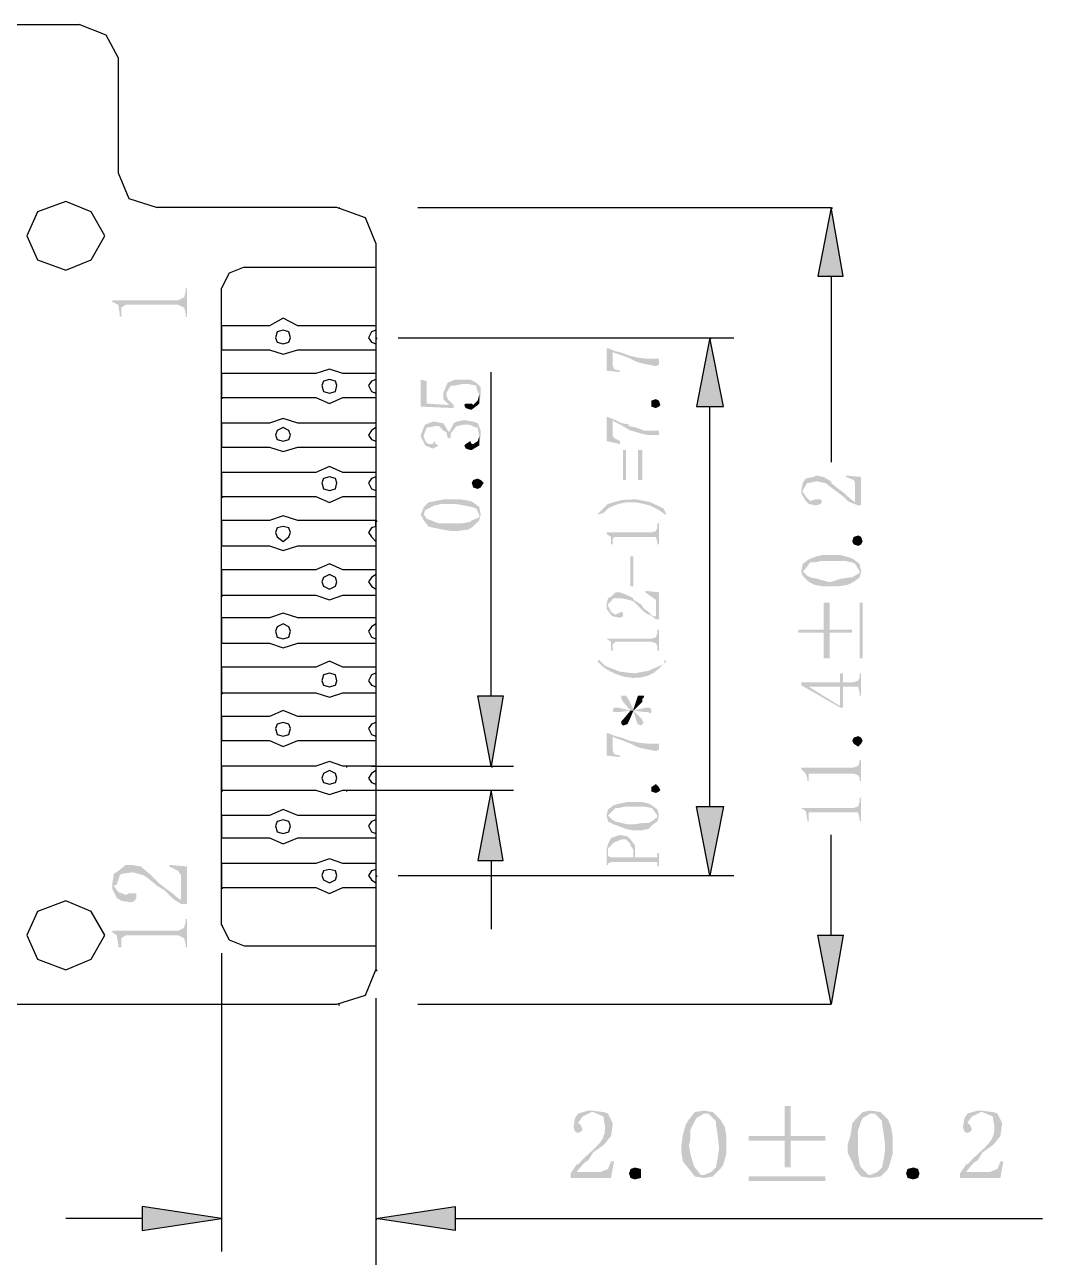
# Model space of a CAD drawing. Header units: millimetres. Extents: x 19 to 191, y 8 to 260.
# Drawn here: x 103.03 to 117.41, y 73.56 to 90.98 of the extents above; entities that cross this region are included whole.
import ezdxf

# ---------------------------------------------------------------- set-up
doc = ezdxf.new("R2010")
doc.units = ezdxf.units.MM
doc.layers.get('0').update_dxf_attribs({"linetype": 'CONTINUOUS'})

msp = doc.modelspace()

# ---------------------------------------------------------------- hatches: boundary and pattern name
for points in [[(107.463167, 88.377889), (107.484333, 88.377889), (107.484333, 88.399055), (107.463167, 88.399055)], [(114.2365, 87.425389), (114.596333, 87.425389), (114.427, 88.399056)], [(114.427, 88.377889), (114.448166, 88.377889), (114.448166, 88.399055), (114.427, 88.399055)], [(104.267, 87.086722), (104.267, 87.065556), (104.351667, 87.023222), (104.372833, 86.896222), (104.372833, 86.853889), (104.394, 86.853889), (104.394, 86.980889), (104.4575, 87.023222), (105.198333, 87.023222), (105.283, 86.980889), (105.304167, 86.896222), (105.304167, 86.853889), (105.325333, 86.853889), (105.325333, 87.256056), (105.304167, 87.256056), (105.304167, 87.213722), (105.283, 87.129056), (105.198333, 87.086722)], [(107.992333, 86.536389), (108.01351, 86.536389), (108.01351, 86.55756), (107.992333, 86.55756)], [(111.252, 86.409389), (111.252, 86.091889), (111.4425, 86.070722), (111.4425, 86.091889), (111.357833, 86.113056), (111.336667, 86.176556), (111.336667, 86.367056), (111.273167, 86.409389)], [(111.273167, 86.409389), (111.336667, 86.367056), (111.357833, 86.345889), (111.484833, 86.303556), (111.590667, 86.261222), (111.675333, 86.218889), (111.738833, 86.197722), (111.9505, 86.155389), (111.992833, 86.176556), (111.992833, 86.261222), (111.9505, 86.261222), (111.828593, 86.260313), (111.700204, 86.274584), (111.575255, 86.303341), (111.463667, 86.345889), (111.379, 86.367056)], [(112.522, 85.583889), (112.903, 85.583889), (112.7125, 86.557556)], [(112.7125, 86.536389), (112.733666, 86.536389), (112.733666, 86.55756), (112.7125, 86.55756)], [(108.627333, 85.964889), (108.627333, 85.583889), (109.093, 85.562722), (109.0295, 85.605056), (108.712, 85.626222), (108.712, 85.943722)], [(108.987167, 85.880222), (108.987167, 85.753222), (108.987167, 85.774389), (109.050667, 85.880222), (109.093, 85.880222), (109.22, 85.901389), (109.304667, 85.901389), (109.4105, 85.880222), (109.4105, 85.859056), (109.452833, 85.753222), (109.452833, 85.626222), (109.474, 85.753222), (109.474, 85.859056), (109.4105, 85.922556), (109.325833, 85.964889), (109.114167, 85.964889), (109.008333, 85.922556)], [(108.944833, 85.774389), (108.944833, 85.689722), (109.0295, 85.605056), (109.093, 85.562722), (109.093, 85.605056), (109.008333, 85.689722), (108.987167, 85.753222), (108.987167, 85.880222)], [(109.241167, 85.605056), (109.262333, 85.562722), (109.325833, 85.541556), (109.347, 85.541556), (109.431667, 85.605056), (109.452833, 85.626222), (109.452833, 85.753222), (109.431667, 85.668556), (109.368167, 85.605056), (109.347, 85.626222), (109.262333, 85.626222)], [(112.014, 85.605056), (111.992833, 85.583889), (111.9505, 85.562722), (111.887, 85.583889), (111.887, 85.668556), (111.9505, 85.689722), (111.992833, 85.668556)], [(108.669667, 85.287556), (108.669667, 85.160556), (108.669667, 85.181722), (108.712, 85.287556), (108.839, 85.308722), (108.881333, 85.308722), (108.944833, 85.245222), (108.987167, 85.224056), (109.008333, 85.139389), (109.050667, 85.139389), (109.050667, 85.202889), (109.114167, 85.287556), (109.135333, 85.308722), (109.241167, 85.329889), (109.304667, 85.329889), (109.4105, 85.287556), (109.431667, 85.287556), (109.452833, 85.160556), (109.452833, 85.054722), (109.474, 85.181722), (109.474, 85.245222), (109.431667, 85.351056), (109.368167, 85.372222), (109.241167, 85.393389), (109.135333, 85.372222), (109.093, 85.351056), (109.0295, 85.224056), (109.008333, 85.245222), (108.944833, 85.351056), (108.923667, 85.351056), (108.817833, 85.372222), (108.796667, 85.372222), (108.690833, 85.329889)], [(111.252, 85.435722), (111.252, 85.097056), (111.4425, 85.054722), (111.4425, 85.097056), (111.357833, 85.139389), (111.336667, 85.181722), (111.336667, 85.393389), (111.273167, 85.435722)], [(111.273167, 85.435722), (111.336667, 85.393389), (111.357833, 85.372222), (111.484833, 85.308722), (111.590667, 85.245222), (111.675333, 85.224056), (111.738833, 85.202889), (111.844667, 85.181722), (111.992833, 85.181722), (111.992833, 85.245222), (111.781167, 85.245222), (111.675333, 85.287556), (111.5695, 85.308722), (111.5695, 85.329889), (111.463667, 85.351056), (111.379, 85.393389)], [(108.627333, 85.181722), (108.627333, 85.160556), (108.690833, 85.033556), (108.796667, 84.991222), (108.881333, 85.033556), (108.839, 85.054722), (108.817833, 85.097056), (108.796667, 85.054722), (108.733167, 85.054722), (108.690833, 85.097056), (108.669667, 85.160556), (108.669667, 85.287556)], [(109.241167, 85.033556), (109.262333, 84.991222), (109.325833, 84.970056), (109.347, 84.970056), (109.452833, 85.033556), (109.452833, 85.160556), (109.431667, 85.097056), (109.368167, 85.054722), (109.347, 85.054722), (109.325833, 85.097056), (109.262333, 85.054722)], [(111.484833, 84.546722), (111.527165, 84.546722), (111.527165, 84.970056), (111.484833, 84.970056)], [(111.6965, 84.546722), (111.760008, 84.546722), (111.760008, 84.970056), (111.6965, 84.970056)], [(109.516333, 84.504389), (109.474, 84.440889), (109.431667, 84.419722), (109.368167, 84.440889), (109.347, 84.504389), (109.368167, 84.546722), (109.431667, 84.567889), (109.474, 84.546722)], [(114.003667, 84.398556), (114.003667, 84.356222), (114.067167, 84.250389), (114.1095, 84.208056), (114.215333, 84.186889), (114.278833, 84.208056), (114.3, 84.250389), (114.278833, 84.271556), (114.194167, 84.271556), (114.130667, 84.250389), (114.067167, 84.313889), (114.024833, 84.377389), (114.024833, 84.504389)], [(114.024833, 84.504389), (114.024833, 84.377389), (114.024833, 84.398556), (114.088333, 84.504389), (114.1095, 84.504389), (114.215333, 84.525556), (114.2365, 84.525556), (114.342333, 84.504389), (114.596333, 84.313889), (114.659833, 84.250389), (114.702167, 84.229222), (114.808, 84.186889), (114.765667, 84.229222), (114.659833, 84.313889), (114.6175, 84.356222), (114.532833, 84.419722), (114.427, 84.504389), (114.427, 84.525556), (114.321167, 84.589056), (114.215333, 84.610222), (114.173, 84.589056), (114.067167, 84.567889)], [(114.638667, 84.610222), (114.638667, 84.589056), (114.7445, 84.546722), (114.765667, 84.504389), (114.765667, 84.229222), (114.808, 84.186889), (114.850333, 84.186889), (114.850333, 84.589056)], [(108.627333, 84.059889), (108.669667, 83.975222), (108.733167, 83.890556), (108.817833, 83.869389), (108.923667, 83.848222), (109.050667, 83.827056), (109.1565, 83.827056), (109.304667, 83.848222), (109.368167, 83.890556), (109.452833, 83.975222), (109.452833, 84.059889), (109.452833, 84.017556), (109.347, 83.975222), (109.325833, 83.954056), (109.198833, 83.932889), (108.881333, 83.932889), (108.7755, 83.975222), (108.712, 83.996389), (108.669667, 84.059889), (108.669667, 84.165722)], [(108.669667, 84.165722), (108.669667, 84.059889), (108.690833, 84.123389), (108.817833, 84.186889), (108.923667, 84.208056), (109.114167, 84.208056), (109.241167, 84.186889), (109.347, 84.165722), (109.4105, 84.144556), (109.452833, 84.059889), (109.452833, 83.975222), (109.474, 84.059889), (109.452833, 84.165722), (109.368167, 84.229222), (109.325833, 84.250389), (109.198833, 84.271556), (108.944833, 84.271556), (108.733167, 84.229222)], [(111.125, 84.059889), (111.146167, 84.059889), (111.209667, 84.081056), (111.273167, 84.144556), (111.357833, 84.186889), (111.421333, 84.208056), (111.527167, 84.229222), (111.675333, 84.229222), (111.781167, 84.208056), (111.865833, 84.186889), (111.992833, 84.123389), (112.0775, 84.059889), (112.098667, 84.059889), (112.056333, 84.144556), (111.867437, 84.233952), (111.672291, 84.273672), (111.473374, 84.264709), (111.273167, 84.208056), (111.209667, 84.144556)], [(111.252, 83.805889), (111.252, 83.784722), (111.3155, 83.742389), (111.3155, 83.636556), (111.336667, 83.636556), (111.336667, 83.700056), (111.357833, 83.742389), (111.9505, 83.742389), (111.971667, 83.657722), (111.971667, 83.636556), (111.992833, 83.636556), (111.992833, 83.932889), (111.971667, 83.932889), (111.971667, 83.869389), (111.9505, 83.827056), (111.887, 83.805889)], [(114.8715, 83.678889), (114.850333, 83.636556), (114.808, 83.615389), (114.7445, 83.636556), (114.723333, 83.678889), (114.7445, 83.742389), (114.808, 83.763556), (114.850333, 83.742389)], [(111.590667, 83.043889), (111.632998, 83.043889), (111.632998, 83.467222), (111.590667, 83.467222)], [(114.024833, 83.361389), (114.024833, 83.255556), (114.067167, 83.297889), (114.130667, 83.382556), (114.194167, 83.382556), (114.3, 83.403722), (114.6175, 83.403722), (114.723333, 83.382556), (114.765667, 83.361389), (114.829167, 83.255556), (114.829167, 83.170889), (114.850333, 83.255556), (114.829167, 83.361389), (114.7445, 83.424889), (114.702167, 83.446056), (114.554, 83.488389), (114.321167, 83.488389), (114.215333, 83.467222), (114.1095, 83.424889)], [(114.003667, 83.255556), (114.024833, 83.192056), (114.1095, 83.107389), (114.194167, 83.065056), (114.3, 83.043889), (114.532833, 83.043889), (114.659833, 83.065056), (114.7445, 83.107389), (114.829167, 83.170889), (114.829167, 83.255556), (114.829167, 83.234389), (114.723333, 83.170889), (114.702167, 83.170889), (114.554, 83.149722), (114.427, 83.107389), (114.384667, 83.107389), (114.2365, 83.149722), (114.130667, 83.170889), (114.088333, 83.192056), (114.024833, 83.255556), (114.024833, 83.361389)], [(111.273167, 82.874556), (111.273167, 82.768722), (111.273167, 82.789889), (111.336667, 82.853389), (111.336667, 82.874556), (111.463667, 82.874556), (111.5695, 82.853389), (111.633, 82.832222), (111.781167, 82.684056), (111.844667, 82.641722), (111.865833, 82.641722), (111.9505, 82.578222), (111.9505, 82.620556), (111.908167, 82.620556), (111.844667, 82.684056), (111.781167, 82.726389), (111.738833, 82.789889), (111.633, 82.853389), (111.633, 82.874556), (111.548333, 82.916889), (111.4425, 82.959222), (111.379, 82.959222), (111.3155, 82.895722)], [(111.802333, 82.980389), (111.802333, 82.959222), (111.887, 82.895722), (111.9505, 82.853389), (111.9505, 82.578222), (111.992833, 82.578222), (111.992833, 82.959222)], [(111.252, 82.789889), (111.252, 82.726389), (111.3155, 82.641722), (111.336667, 82.620556), (111.4425, 82.599389), (111.484833, 82.620556), (111.484833, 82.662889), (111.463667, 82.684056), (111.379, 82.641722), (111.3155, 82.684056), (111.273167, 82.768722), (111.273167, 82.874556)], [(113.961333, 82.430056), (113.961333, 82.387722), (114.321167, 82.387722), (114.321167, 82.027889), (114.405833, 82.027889), (114.405833, 82.387722), (114.723333, 82.387722), (114.723333, 82.430056), (114.405833, 82.430056), (114.405833, 82.811056), (114.321167, 82.811056), (114.321167, 82.430056)], [(114.829167, 82.027889), (114.871498, 82.027889), (114.871498, 82.811056), (114.829167, 82.811056)], [(111.252, 82.303056), (111.3155, 82.260722), (111.3155, 82.133722), (111.336667, 82.133722), (111.336667, 82.218389), (111.379, 82.260722), (111.887, 82.260722), (111.9505, 82.239556), (111.971667, 82.197222), (111.971667, 82.133722), (111.992833, 82.133722), (111.992833, 82.430056), (111.971667, 82.430056), (111.971667, 82.387722), (111.9505, 82.324222), (111.887, 82.303056)], [(111.125, 81.985556), (111.209667, 81.900889), (111.302612, 81.842244), (111.404152, 81.796064), (111.511075, 81.764494), (111.620168, 81.74968), (111.728219, 81.753766), (111.832016, 81.778899), (111.928347, 81.827225), (112.014, 81.900889), (112.098667, 81.985556), (112.0775, 82.006722), (112.056333, 81.943222), (111.849413, 81.850469), (111.646361, 81.814238), (111.441921, 81.837207), (111.230833, 81.922056), (111.146167, 82.006722)], [(114.003667, 81.689222), (114.003667, 81.646889), (114.554, 81.329389), (114.596333, 81.329389), (114.596333, 81.625722), (114.808, 81.625722), (114.829167, 81.541056), (114.829167, 81.498722), (114.850333, 81.498722), (114.850333, 81.816222), (114.829167, 81.816222), (114.829167, 81.752722), (114.808, 81.710389), (114.7445, 81.689222), (114.596333, 81.689222), (114.596333, 81.816222), (114.554, 81.816222), (114.554, 81.350556), (114.1095, 81.625722)], [(114.003667, 81.689222), (114.1095, 81.625722), (114.554, 81.625722), (114.554, 81.350556), (114.554, 81.689222)], [(109.431667, 81.498722), (109.7915, 81.498722), (109.622167, 80.503889)], [(111.463667, 81.477556), (111.463667, 81.456389), (111.484833, 81.414056), (111.590667, 81.287056), (111.633, 81.287056), (111.675333, 81.138889), (111.6965, 81.096556), (111.738833, 81.075389), (111.781167, 81.117722), (111.76, 81.138889), (111.76, 81.160056), (111.633, 81.287056), (111.633, 81.308222), (111.5695, 81.435222), (111.527167, 81.498722), (111.463667, 81.498722)], [(111.633, 81.308222), (111.633, 81.287056), (111.76, 81.414056), (111.76, 81.456389), (111.781167, 81.477556), (111.781167, 81.498722), (111.6965, 81.498722), (111.675333, 81.435222)], [(111.336667, 81.287056), (111.357833, 81.265889), (111.421333, 81.265889), (111.590667, 81.287056), (111.421333, 81.329389), (111.357833, 81.329389)], [(111.463667, 81.117722), (111.463667, 81.096556), (111.484833, 81.075389), (111.548333, 81.096556), (111.5695, 81.138889), (111.633, 81.287056), (111.590667, 81.287056), (111.484833, 81.160056), (111.463667, 81.138889)], [(111.633, 81.287056), (111.802333, 81.265889), (111.844667, 81.265889), (111.865833, 81.244722), (111.887, 81.265889), (111.887, 81.308222), (111.865833, 81.329389), (111.802333, 81.329389)], [(111.252, 80.969556), (111.252, 80.652056), (111.4425, 80.630889), (111.4425, 80.652056), (111.357833, 80.673222), (111.336667, 80.736722), (111.336667, 80.927222), (111.273167, 80.969556)], [(111.273167, 80.969556), (111.336667, 80.927222), (111.357833, 80.906056), (111.484833, 80.863722), (111.590667, 80.821389), (111.675333, 80.779056), (111.738833, 80.757889), (111.9505, 80.715556), (111.992833, 80.736722), (111.992833, 80.821389), (111.9505, 80.821389), (111.828593, 80.820479), (111.700204, 80.83475), (111.575255, 80.863507), (111.463667, 80.906056), (111.379, 80.927222)], [(114.8715, 80.863722), (114.850333, 80.821389), (114.808, 80.779056), (114.7445, 80.821389), (114.723333, 80.863722), (114.7445, 80.906056), (114.808, 80.927222), (114.850333, 80.906056)], [(107.569, 80.482722), (107.590166, 80.482722), (107.590166, 80.503888), (107.569, 80.503888)], [(109.622167, 80.482722), (109.643333, 80.482722), (109.643333, 80.503888), (109.622167, 80.503888)], [(114.003667, 80.482722), (114.003667, 80.461556), (114.067167, 80.398056), (114.088333, 80.334556), (114.088333, 80.292222), (114.1095, 80.292222), (114.1095, 80.398056), (114.7445, 80.398056), (114.808, 80.376889), (114.829167, 80.334556), (114.829167, 80.292222), (114.850333, 80.292222), (114.850333, 80.588556), (114.829167, 80.588556), (114.829167, 80.567389), (114.808, 80.503889), (114.7445, 80.482722)], [(107.569, 80.144056), (107.590166, 80.144056), (107.590166, 80.165222), (107.569, 80.165222)], [(109.431667, 79.170389), (109.7915, 79.170389), (109.622167, 80.165222)], [(112.014, 80.165222), (111.992833, 80.144056), (111.9505, 80.122889), (111.887, 80.144056), (111.887, 80.207556), (111.9505, 80.249889), (111.992833, 80.207556)], [(111.273167, 79.890056), (111.273167, 79.805389), (111.379, 79.911222), (111.421333, 79.911222), (111.527167, 79.932389), (111.781167, 79.932389), (111.887, 79.911222), (111.908167, 79.890056), (111.971667, 79.805389), (111.971667, 79.720722), (111.992833, 79.805389), (111.971667, 79.890056), (111.887, 79.953556), (111.844667, 79.974722), (111.76, 79.995889), (111.548333, 79.995889), (111.4425, 79.974722), (111.357833, 79.953556)], [(114.003667, 79.911222), (114.067167, 79.868889), (114.088333, 79.763056), (114.088333, 79.720722), (114.1095, 79.720722), (114.1095, 79.847722), (114.808, 79.847722), (114.829167, 79.763056), (114.829167, 79.720722), (114.850333, 79.720722), (114.850333, 80.059389), (114.829167, 80.059389), (114.829167, 79.995889), (114.808, 79.932389), (114.7445, 79.911222)], [(111.252, 79.805389), (111.273167, 79.720722), (111.357833, 79.678389), (111.421333, 79.657222), (111.527167, 79.614889), (111.633, 79.593722), (111.738833, 79.593722), (111.844667, 79.614889), (111.908167, 79.678389), (111.971667, 79.720722), (111.971667, 79.805389), (111.971667, 79.784222), (111.887, 79.720722), (111.844667, 79.699556), (111.76, 79.699556), (111.633, 79.678389), (111.5695, 79.678389), (111.463667, 79.699556), (111.379, 79.720722), (111.336667, 79.741889), (111.273167, 79.805389), (111.273167, 79.890056)], [(112.522, 79.932389), (112.903, 79.932389), (112.7125, 78.958722)], [(111.252, 79.318556), (111.252, 79.106889), (111.273167, 79.106889), (111.273167, 79.339722), (111.357833, 79.424389), (111.463667, 79.466722), (111.527167, 79.466722), (111.590667, 79.403222), (111.590667, 79.382056), (111.633, 79.318556), (111.633, 79.212722), (111.654167, 79.382056), (111.590667, 79.466722), (111.548333, 79.509056), (111.4425, 79.530222), (111.3155, 79.487889), (111.273167, 79.403222)], [(111.273167, 79.128056), (111.3155, 79.149222), (111.971667, 79.149222), (111.971667, 79.085722), (111.992833, 79.085722), (111.992833, 79.276222), (111.971667, 79.276222), (111.971667, 79.212722), (111.654167, 79.212722), (111.654167, 79.382056), (111.633, 79.212722), (111.3155, 79.212722), (111.273167, 79.233889), (111.273167, 79.297389)], [(104.288167, 78.979889), (104.288167, 78.810556), (104.3305, 78.831722), (104.372833, 78.958722), (104.394, 78.979889), (104.542167, 79.001056), (104.563333, 79.001056), (104.7115, 78.958722), (104.775, 78.916389), (104.902, 78.810556), (105.007833, 78.747056), (105.134833, 78.620056), (105.240667, 78.556556), (105.240667, 78.620056), (105.2195, 78.620056), (105.0925, 78.725889), (105.029, 78.768222), (104.923167, 78.852889), (104.796167, 78.979889), (104.669167, 79.085722), (104.542167, 79.106889), (104.4575, 79.106889), (104.351667, 79.022222)], [(105.071333, 79.106889), (105.071333, 79.085722), (105.198333, 79.022222), (105.240667, 78.958722), (105.240667, 78.556556), (105.325333, 78.556556), (105.325333, 79.085722)], [(104.267, 78.831722), (104.267, 78.768222), (104.3305, 78.641222), (104.394, 78.598889), (104.542167, 78.577722), (104.5845, 78.598889), (104.605667, 78.641222), (104.605667, 78.704722), (104.499833, 78.704722), (104.4575, 78.683556), (104.351667, 78.725889), (104.288167, 78.810556), (104.288167, 78.979889)], [(107.992333, 78.937556), (108.01351, 78.937556), (108.01351, 78.958722), (107.992333, 78.958722)], [(104.267, 78.175556), (104.267, 78.154389), (104.3305, 78.112056), (104.351667, 77.985056), (104.351667, 77.942722), (104.394, 77.942722), (104.394, 78.069722), (104.4575, 78.112056), (105.198333, 78.112056), (105.283, 78.069722), (105.304167, 77.985056), (105.304167, 77.942722), (105.325333, 77.942722), (105.325333, 78.344889), (105.304167, 78.344889), (105.304167, 78.302556), (105.283, 78.217889), (105.198333, 78.175556)], [(105.812167, 78.239056), (105.833333, 78.239056), (105.833333, 78.260222), (105.812167, 78.260222)], [(114.2365, 78.112056), (114.596333, 78.112056), (114.427, 77.138389)], [(107.992333, 77.604056), (108.01351, 77.604056), (108.01351, 77.625222), (107.992333, 77.625222)], [(107.992333, 77.604056), (108.01351, 77.604056), (108.01351, 77.625222), (107.992333, 77.625222)], [(107.992333, 77.604056), (108.01351, 77.604056), (108.01351, 77.625222), (107.992333, 77.625222)], [(107.463167, 77.117222), (107.484333, 77.117222), (107.484333, 77.138388), (107.463167, 77.138388)], [(111.209667, 75.614389), (111.040333, 75.614389), (111.0615, 75.614389), (111.209667, 75.550889), (111.209667, 75.529722), (111.231363, 75.412367), (111.225674, 75.316964), (111.196768, 75.237585), (111.148812, 75.168301), (111.085974, 75.103185), (111.01242, 75.036307), (110.932317, 74.96174), (110.849833, 74.873556), (110.828667, 74.873556), (110.744, 74.746556), (110.8075, 74.767722), (110.828667, 74.767722), (110.9345, 74.894722), (110.998, 74.937056), (111.0615, 75.042889), (111.209667, 75.148722), (111.230833, 75.169889), (111.3155, 75.275722), (111.336667, 75.423889), (111.336667, 75.466222), (111.273167, 75.593222)], [(111.040333, 75.635556), (110.998, 75.635556), (110.849833, 75.593222), (110.8075, 75.529722), (110.786333, 75.402722), (110.8075, 75.339222), (110.849833, 75.318056), (110.892167, 75.339222), (110.913333, 75.360389), (110.892167, 75.423889), (110.849833, 75.466222), (110.913333, 75.550889), (111.040333, 75.614389), (111.209667, 75.614389)], [(112.627833, 75.635556), (112.500833, 75.614389), (112.416167, 75.508556), (112.373833, 75.445056), (112.3315, 75.296889), (112.310333, 75.148722), (112.310333, 75.042889), (112.3315, 74.915889), (112.500833, 74.704222), (112.627833, 74.725389), (112.5855, 74.725389), (112.500833, 74.831222), (112.479667, 74.873556), (112.437333, 75.021722), (112.416167, 75.148722), (112.437333, 75.233389), (112.437333, 75.360389), (112.500833, 75.487389), (112.522, 75.529722), (112.627833, 75.593222), (112.754833, 75.614389)], [(112.754833, 75.614389), (112.627833, 75.593222), (112.691333, 75.593222), (112.797167, 75.487389), (112.797167, 75.445056), (112.818333, 75.318056), (112.8395, 75.148722), (112.8395, 75.085222), (112.818333, 74.937056), (112.797167, 74.831222), (112.733667, 74.767722), (112.627833, 74.725389), (112.500833, 74.704222), (112.627833, 74.683056), (112.754833, 74.704222), (112.860667, 74.810056), (112.903, 74.873556), (112.945333, 75.021722), (112.945333, 75.275722), (112.924167, 75.402722), (112.860667, 75.508556)], [(113.8555, 75.699056), (113.770833, 75.699056), (113.770833, 75.275722), (113.262833, 75.275722), (113.262833, 75.212222), (113.770833, 75.212222), (113.770833, 74.831222), (113.8555, 74.831222), (113.8555, 75.212222), (114.342333, 75.212222), (114.342333, 75.275722), (113.8555, 75.275722)], [(114.977333, 75.635556), (114.8715, 75.614389), (114.765667, 75.508556), (114.723333, 75.445056), (114.702167, 75.296889), (114.659833, 75.148722), (114.659833, 75.042889), (114.723333, 74.915889), (114.765667, 74.810056), (114.850333, 74.704222), (114.977333, 74.725389), (114.956167, 74.725389), (114.850333, 74.831222), (114.829167, 74.873556), (114.808, 75.021722), (114.808, 75.360389), (114.850333, 75.487389), (114.8715, 75.529722), (114.977333, 75.593222), (115.1255, 75.614389)], [(115.1255, 75.614389), (114.977333, 75.593222), (115.040833, 75.593222), (115.146667, 75.487389), (115.146667, 75.445056), (115.167833, 75.318056), (115.189, 75.148722), (115.189, 75.085222), (115.167833, 74.937056), (115.146667, 74.831222), (115.083167, 74.767722), (114.977333, 74.725389), (114.850333, 74.704222), (114.977333, 74.683056), (115.1255, 74.704222), (115.231333, 74.810056), (115.2525, 74.873556), (115.294833, 75.021722), (115.294833, 75.275722), (115.273667, 75.402722), (115.231333, 75.508556)], [(116.713, 75.614389), (116.543667, 75.614389), (116.564833, 75.614389), (116.713, 75.550889), (116.713, 75.529722), (116.734696, 75.412367), (116.729007, 75.316964), (116.700102, 75.237585), (116.652146, 75.168301), (116.589307, 75.103185), (116.515753, 75.036307), (116.435651, 74.96174), (116.353167, 74.873556), (116.332, 74.873556), (116.247333, 74.746556), (116.310833, 74.767722), (116.332, 74.767722), (116.437833, 74.894722), (116.501333, 74.937056), (116.564833, 75.042889), (116.713, 75.148722), (116.734167, 75.169889), (116.818833, 75.275722), (116.84, 75.423889), (116.84, 75.466222), (116.7765, 75.593222)], [(116.543667, 75.635556), (116.501333, 75.635556), (116.353167, 75.593222), (116.310833, 75.529722), (116.289667, 75.402722), (116.310833, 75.339222), (116.353167, 75.318056), (116.3955, 75.339222), (116.416667, 75.360389), (116.3955, 75.423889), (116.353167, 75.466222), (116.416667, 75.550889), (116.543667, 75.614389), (116.713, 75.614389)], [(111.357833, 74.915889), (111.3155, 74.915889), (111.273167, 74.810056), (111.167333, 74.767722), (110.8075, 74.767722), (110.744, 74.746556), (110.744, 74.683056), (111.3155, 74.683056)], [(116.861167, 74.915889), (116.818833, 74.915889), (116.7765, 74.810056), (116.670667, 74.767722), (116.310833, 74.767722), (116.247333, 74.746556), (116.247333, 74.683056), (116.818833, 74.683056)], [(111.654167, 74.661889), (111.590667, 74.683056), (111.5695, 74.746556), (111.590667, 74.810056), (111.654167, 74.831222), (111.738833, 74.810056), (111.738833, 74.683056)], [(115.591167, 74.661889), (115.5065, 74.683056), (115.485333, 74.746556), (115.5065, 74.810056), (115.591167, 74.831222), (115.654667, 74.810056), (115.675833, 74.746556), (115.654667, 74.683056)], [(113.262833, 74.640722), (114.342333, 74.640722), (114.342333, 74.704225), (113.262833, 74.704225)], [(104.690333, 74.280889), (104.690333, 73.942222), (105.812167, 74.111556)], [(109.114167, 74.280889), (109.114167, 73.942222), (107.992333, 74.111556)], [(107.992333, 74.090389), (108.01351, 74.090389), (108.01351, 74.111555), (107.992333, 74.111555)]]:
    msp.add_hatch(color=7).paths.add_polyline_path(points)
at = {"true_color": 0xff7e00}
for points in [[(105.812167, 85.689722), (105.833333, 85.689722), (105.833333, 85.710888), (105.812167, 85.710888)], [(105.812167, 84.292722), (105.833333, 84.292722), (105.833333, 84.313893), (105.812167, 84.313893)], [(105.812167, 82.895722), (105.833333, 82.895722), (105.833333, 82.916888), (105.812167, 82.916888)], [(105.812167, 81.519889), (105.833333, 81.519889), (105.833333, 81.54106), (105.812167, 81.54106)], [(105.812167, 80.144056), (105.833333, 80.144056), (105.833333, 80.165222), (105.812167, 80.165222)]]:
    msp.add_hatch(color=30, dxfattribs=at).paths.add_polyline_path(points)
at = {"true_color": 0xffff00}
for points in [[(107.992333, 83.954056), (108.01351, 83.954056), (108.01351, 83.975222), (107.992333, 83.975222)], [(105.812167, 78.768222), (105.833333, 78.768222), (105.833333, 78.789388), (105.812167, 78.789388)]]:
    msp.add_hatch(color=2, dxfattribs=at).paths.add_polyline_path(points)

# ---------------------------------------------------------------- linework, layer by layer
at = {"color": 30, "true_color": 0xff7e00}
for points in [[(97.049167, 90.981389), (103.801333, 90.981389)], [(104.351667, 90.515722), (104.182333, 90.833222), (103.801333, 90.981389)], [(104.351667, 90.515722), (104.351667, 88.885889)], [(104.351667, 88.885889), (104.499833, 88.526056), (104.902, 88.399056)], [(107.442, 88.399056), (104.902, 88.399056)], [(107.992333, 87.891056), (107.844167, 88.250889), (107.442, 88.399056)], [(107.992333, 87.891056), (107.992333, 77.625222)], [(106.129667, 87.552389), (105.918, 87.467722), (105.812167, 87.256056)], [(106.129667, 87.552389), (107.992333, 87.552389)], [(106.468333, 87.552389), (107.992333, 87.552389)], [(105.812167, 78.260222), (105.812167, 87.256056)], [(105.812167, 78.260222), (105.918, 78.048556), (106.129667, 77.963889)], [(106.129667, 77.963889), (107.992333, 77.963889)], [(106.468333, 77.963889), (107.992333, 77.963889)], [(106.468333, 77.963889), (107.992333, 77.963889)], [(106.468333, 77.963889), (107.992333, 77.963889)], [(107.992333, 77.963889), (107.992333, 77.836889)], [(107.442, 77.138389), (107.844167, 77.265389), (107.992333, 77.625222)], [(97.049167, 77.138389), (107.442, 77.138389)]]:
    msp.add_lwpolyline(points, dxfattribs=at)
for points in [[(104.161167, 87.996889), (103.970667, 88.335556), (103.610833, 88.483722), (103.208667, 88.335556), (103.0605, 87.996889), (103.208667, 87.658222), (103.610833, 87.510056), (103.970667, 87.658222)], [(104.161167, 78.112056), (103.970667, 78.450722), (103.610833, 78.598889), (103.208667, 78.450722), (103.0605, 78.112056), (103.208667, 77.773389), (103.610833, 77.625222), (103.970667, 77.773389)]]:
    msp.add_lwpolyline(points, close=True, dxfattribs=at)
at = {"color": 7}
for points in [[(108.585, 88.399056), (114.427, 88.399056)], [(114.427, 87.425389), (114.427, 84.800722)], [(108.309833, 86.557556), (113.051167, 86.557556)], [(109.622167, 81.498722), (109.622167, 86.070722)], [(112.7125, 79.932389), (112.7125, 85.583889)], [(107.928833, 80.503889), (109.939667, 80.503889)], [(107.928833, 80.165222), (109.939667, 80.165222)], [(114.427, 78.112056), (114.427, 79.530222)], [(109.622167, 79.170389), (109.622167, 78.196722)], [(108.309833, 78.958722), (113.051167, 78.958722)], [(105.812167, 77.858056), (105.812167, 73.645889)], [(107.992333, 77.223056), (107.992333, 57.728556)], [(107.992333, 77.223056), (107.992333, 73.645889)], [(108.585, 77.138389), (114.427, 77.138389)], [(104.690333, 74.111556), (103.610833, 74.111556)], [(109.114167, 74.111556), (117.4115, 74.111556)]]:
    msp.add_lwpolyline(points, dxfattribs=at)
for points in [[(114.2365, 87.425389), (114.596333, 87.425389), (114.427, 88.399056)], [(112.522, 85.583889), (112.903, 85.583889), (112.7125, 86.557556)], [(109.431667, 81.498722), (109.7915, 81.498722), (109.622167, 80.503889)], [(109.431667, 79.170389), (109.7915, 79.170389), (109.622167, 80.165222)], [(112.522, 79.932389), (112.903, 79.932389), (112.7125, 78.958722)], [(114.2365, 78.112056), (114.596333, 78.112056), (114.427, 77.138389)], [(104.690333, 74.280889), (104.690333, 73.942222), (105.812167, 74.111556)], [(109.114167, 74.280889), (109.114167, 73.942222), (107.992333, 74.111556)]]:
    msp.add_lwpolyline(points, close=True, dxfattribs=at)
at = {"color": 2, "true_color": 0xffff00}
for points in [[(106.891667, 86.726889), (106.68, 86.832722), (106.4895, 86.726889)], [(105.812167, 86.726889), (105.812167, 86.388222)], [(106.4895, 86.726889), (105.812167, 86.726889)], [(107.992333, 86.726889), (106.891667, 86.726889)], [(107.992333, 86.663389), (107.928833, 86.642222), (107.8865, 86.557556), (107.928833, 86.494056), (107.992333, 86.472889)], [(105.812167, 86.388222), (106.4895, 86.388222)], [(106.4895, 86.388222), (106.68, 86.324722), (106.891667, 86.388222)], [(106.891667, 86.388222), (107.992333, 86.388222)], [(107.526667, 86.049556), (107.336167, 86.113056), (107.145667, 86.049556)], [(105.812167, 86.049556), (105.812167, 85.710889)], [(107.145667, 86.049556), (105.812167, 86.049556)], [(107.992333, 86.049556), (107.526667, 86.049556)], [(107.992333, 85.964889), (107.928833, 85.943722), (107.8865, 85.880222), (107.928833, 85.795556), (107.992333, 85.774389)], [(105.812167, 85.710889), (107.145667, 85.710889)], [(107.145667, 85.710889), (107.336167, 85.626222), (107.526667, 85.710889)], [(107.526667, 85.710889), (107.992333, 85.710889)], [(106.891667, 85.351056), (106.68, 85.414556), (106.4895, 85.351056)], [(105.812167, 85.351056), (105.812167, 85.012389)], [(106.4895, 85.351056), (105.812167, 85.351056)], [(107.992333, 85.351056), (106.891667, 85.351056)], [(107.992333, 85.287556), (107.928833, 85.245222), (107.8865, 85.181722), (107.928833, 85.118222), (107.992333, 85.097056)], [(105.812167, 85.012389), (106.4895, 85.012389)], [(106.4895, 85.012389), (106.68, 84.948889), (106.891667, 85.012389)], [(106.891667, 85.012389), (107.992333, 85.012389)], [(107.526667, 84.652556), (107.336167, 84.737222), (107.145667, 84.652556)], [(105.812167, 84.652556), (105.812167, 84.313889)], [(107.145667, 84.652556), (105.812167, 84.652556)], [(107.992333, 84.652556), (107.526667, 84.652556)], [(107.992333, 84.589056), (107.928833, 84.567889), (107.8865, 84.504389), (107.928833, 84.419722), (107.992333, 84.398556)], [(105.812167, 84.313889), (107.145667, 84.313889)], [(107.145667, 84.313889), (107.336167, 84.229222), (107.526667, 84.313889)], [(107.526667, 84.313889), (107.992333, 84.313889)], [(105.812167, 83.975222), (105.812167, 83.615389)], [(106.4895, 83.975222), (105.812167, 83.975222)], [(106.891667, 83.975222), (106.68, 84.038722), (106.4895, 83.975222)], [(107.992333, 83.975222), (106.891667, 83.975222)], [(107.992333, 83.890556), (107.992333, 83.975222)], [(107.992333, 83.890556), (107.928833, 83.869389), (107.8865, 83.805889), (107.928833, 83.742389), (107.992333, 83.678889)], [(105.812167, 83.615389), (106.4895, 83.615389)], [(106.4895, 83.615389), (106.68, 83.551889), (106.891667, 83.615389)], [(106.891667, 83.615389), (107.992333, 83.615389)], [(105.812167, 83.276722), (105.812167, 82.916889)], [(107.145667, 83.276722), (105.812167, 83.276722)], [(107.526667, 83.276722), (107.336167, 83.361389), (107.145667, 83.276722)], [(107.992333, 83.276722), (107.526667, 83.276722)], [(107.992333, 83.213222), (107.928833, 83.170889), (107.8865, 83.107389), (107.928833, 83.043889), (107.992333, 83.001556)], [(105.812167, 82.916889), (107.145667, 82.916889)], [(107.145667, 82.916889), (107.336167, 82.853389), (107.526667, 82.916889)], [(107.526667, 82.916889), (107.992333, 82.916889)], [(105.812167, 82.599389), (105.812167, 82.239556)], [(106.4895, 82.599389), (105.812167, 82.599389)], [(106.891667, 82.599389), (106.68, 82.662889), (106.4895, 82.599389)], [(107.992333, 82.599389), (106.891667, 82.599389)], [(107.992333, 82.514722), (107.928833, 82.472389), (107.8865, 82.408889), (107.928833, 82.324222), (107.992333, 82.303056)], [(105.812167, 82.239556), (106.4895, 82.239556)], [(106.4895, 82.239556), (106.68, 82.176056), (106.891667, 82.239556)], [(106.891667, 82.239556), (107.992333, 82.239556)], [(105.812167, 81.900889), (105.812167, 81.541056)], [(107.145667, 81.900889), (105.812167, 81.900889)], [(107.526667, 81.900889), (107.336167, 81.985556), (107.145667, 81.900889)], [(107.992333, 81.900889), (107.526667, 81.900889)], [(107.992333, 81.816222), (107.928833, 81.795056), (107.8865, 81.710389), (107.928833, 81.646889), (107.992333, 81.625722)], [(105.812167, 81.541056), (107.145667, 81.541056)], [(107.145667, 81.541056), (107.336167, 81.477556), (107.526667, 81.541056)], [(107.526667, 81.541056), (107.992333, 81.541056)], [(105.812167, 81.202389), (105.812167, 80.863722)], [(106.4895, 81.202389), (105.812167, 81.202389)], [(106.891667, 81.202389), (106.68, 81.287056), (106.4895, 81.202389)], [(107.992333, 81.202389), (106.891667, 81.202389)], [(107.992333, 81.117722), (107.928833, 81.096556), (107.8865, 81.033056), (107.928833, 80.948389), (107.992333, 80.927222)], [(105.812167, 80.863722), (106.4895, 80.863722)], [(106.4895, 80.863722), (106.68, 80.779056), (106.891667, 80.863722)], [(106.891667, 80.863722), (107.992333, 80.863722)], [(105.812167, 80.503889), (105.812167, 80.165222)], [(107.145667, 80.503889), (105.812167, 80.503889)], [(107.526667, 80.503889), (107.336167, 80.567389), (107.145667, 80.503889)], [(107.992333, 80.503889), (107.526667, 80.503889)], [(107.992333, 80.440389), (107.928833, 80.398056), (107.8865, 80.334556), (107.928833, 80.271056), (107.992333, 80.249889)], [(105.812167, 80.165222), (107.145667, 80.165222)], [(107.145667, 80.165222), (107.336167, 80.101722), (107.526667, 80.165222)], [(107.526667, 80.165222), (107.992333, 80.165222)], [(105.812167, 79.805389), (105.812167, 79.487889)], [(106.4895, 79.805389), (105.812167, 79.805389)], [(106.891667, 79.805389), (106.68, 79.890056), (106.4895, 79.805389)], [(107.992333, 79.805389), (106.891667, 79.805389)], [(107.992333, 79.741889), (107.928833, 79.720722), (107.8865, 79.657222), (107.928833, 79.572556), (107.992333, 79.551389)], [(105.812167, 79.487889), (106.4895, 79.487889)], [(106.4895, 79.487889), (106.68, 79.403222), (106.891667, 79.487889)], [(106.891667, 79.487889), (107.992333, 79.487889)], [(105.812167, 79.128056), (105.812167, 78.789389)], [(107.145667, 79.128056), (105.812167, 79.128056)], [(107.526667, 79.128056), (107.336167, 79.191556), (107.145667, 79.128056)], [(107.992333, 79.128056), (107.526667, 79.128056)], [(107.992333, 79.043389), (107.928833, 79.022222), (107.8865, 78.958722), (107.928833, 78.895222), (107.992333, 78.852889)], [(105.812167, 78.789389), (107.145667, 78.789389)], [(107.145667, 78.789389), (107.336167, 78.704722), (107.526667, 78.789389)], [(107.526667, 78.789389), (107.992333, 78.789389)]]:
    msp.add_lwpolyline(points, dxfattribs=at)
at = {"color": 6, "true_color": 0xff00ff}
for points in [[(106.785833, 86.557556), (106.764667, 86.642222), (106.68, 86.663389), (106.595333, 86.642222), (106.574167, 86.557556), (106.595333, 86.494056), (106.68, 86.472889), (106.764667, 86.494056)], [(107.442, 85.880222), (107.420833, 85.943722), (107.336167, 85.964889), (107.2515, 85.943722), (107.230333, 85.880222), (107.2515, 85.795556), (107.336167, 85.774389), (107.420833, 85.795556)], [(106.785833, 85.181722), (106.764667, 85.245222), (106.68, 85.287556), (106.595333, 85.245222), (106.574167, 85.181722), (106.595333, 85.118222), (106.68, 85.097056), (106.764667, 85.118222)], [(107.442, 84.504389), (107.420833, 84.567889), (107.336167, 84.589056), (107.2515, 84.567889), (107.230333, 84.504389), (107.2515, 84.419722), (107.336167, 84.398556), (107.420833, 84.419722)], [(106.785833, 83.805889), (106.764667, 83.869389), (106.68, 83.890556), (106.595333, 83.869389), (106.574167, 83.805889), (106.595333, 83.742389), (106.68, 83.678889), (106.764667, 83.742389)], [(107.442, 83.107389), (107.420833, 83.170889), (107.336167, 83.213222), (107.2515, 83.170889), (107.230333, 83.107389), (107.2515, 83.043889), (107.336167, 83.001556), (107.420833, 83.043889)], [(106.785833, 82.408889), (106.764667, 82.472389), (106.68, 82.514722), (106.595333, 82.472389), (106.574167, 82.408889), (106.595333, 82.324222), (106.68, 82.303056), (106.764667, 82.324222)], [(107.442, 81.710389), (107.420833, 81.795056), (107.336167, 81.816222), (107.2515, 81.795056), (107.230333, 81.710389), (107.2515, 81.646889), (107.336167, 81.625722), (107.420833, 81.646889)], [(106.785833, 81.033056), (106.764667, 81.096556), (106.68, 81.117722), (106.595333, 81.096556), (106.574167, 81.033056), (106.595333, 80.948389), (106.68, 80.927222), (106.764667, 80.948389)], [(107.442, 80.334556), (107.420833, 80.398056), (107.336167, 80.440389), (107.2515, 80.398056), (107.230333, 80.334556), (107.2515, 80.271056), (107.336167, 80.249889), (107.420833, 80.271056)], [(106.785833, 79.657222), (106.764667, 79.720722), (106.68, 79.741889), (106.595333, 79.720722), (106.574167, 79.657222), (106.595333, 79.572556), (106.68, 79.551389), (106.764667, 79.572556)], [(107.442, 78.958722), (107.420833, 79.022222), (107.336167, 79.043389), (107.2515, 79.022222), (107.230333, 78.958722), (107.2515, 78.895222), (107.336167, 78.852889), (107.420833, 78.895222)]]:
    msp.add_lwpolyline(points, close=True, dxfattribs=at)

doc.saveas('drawing.dxf')
